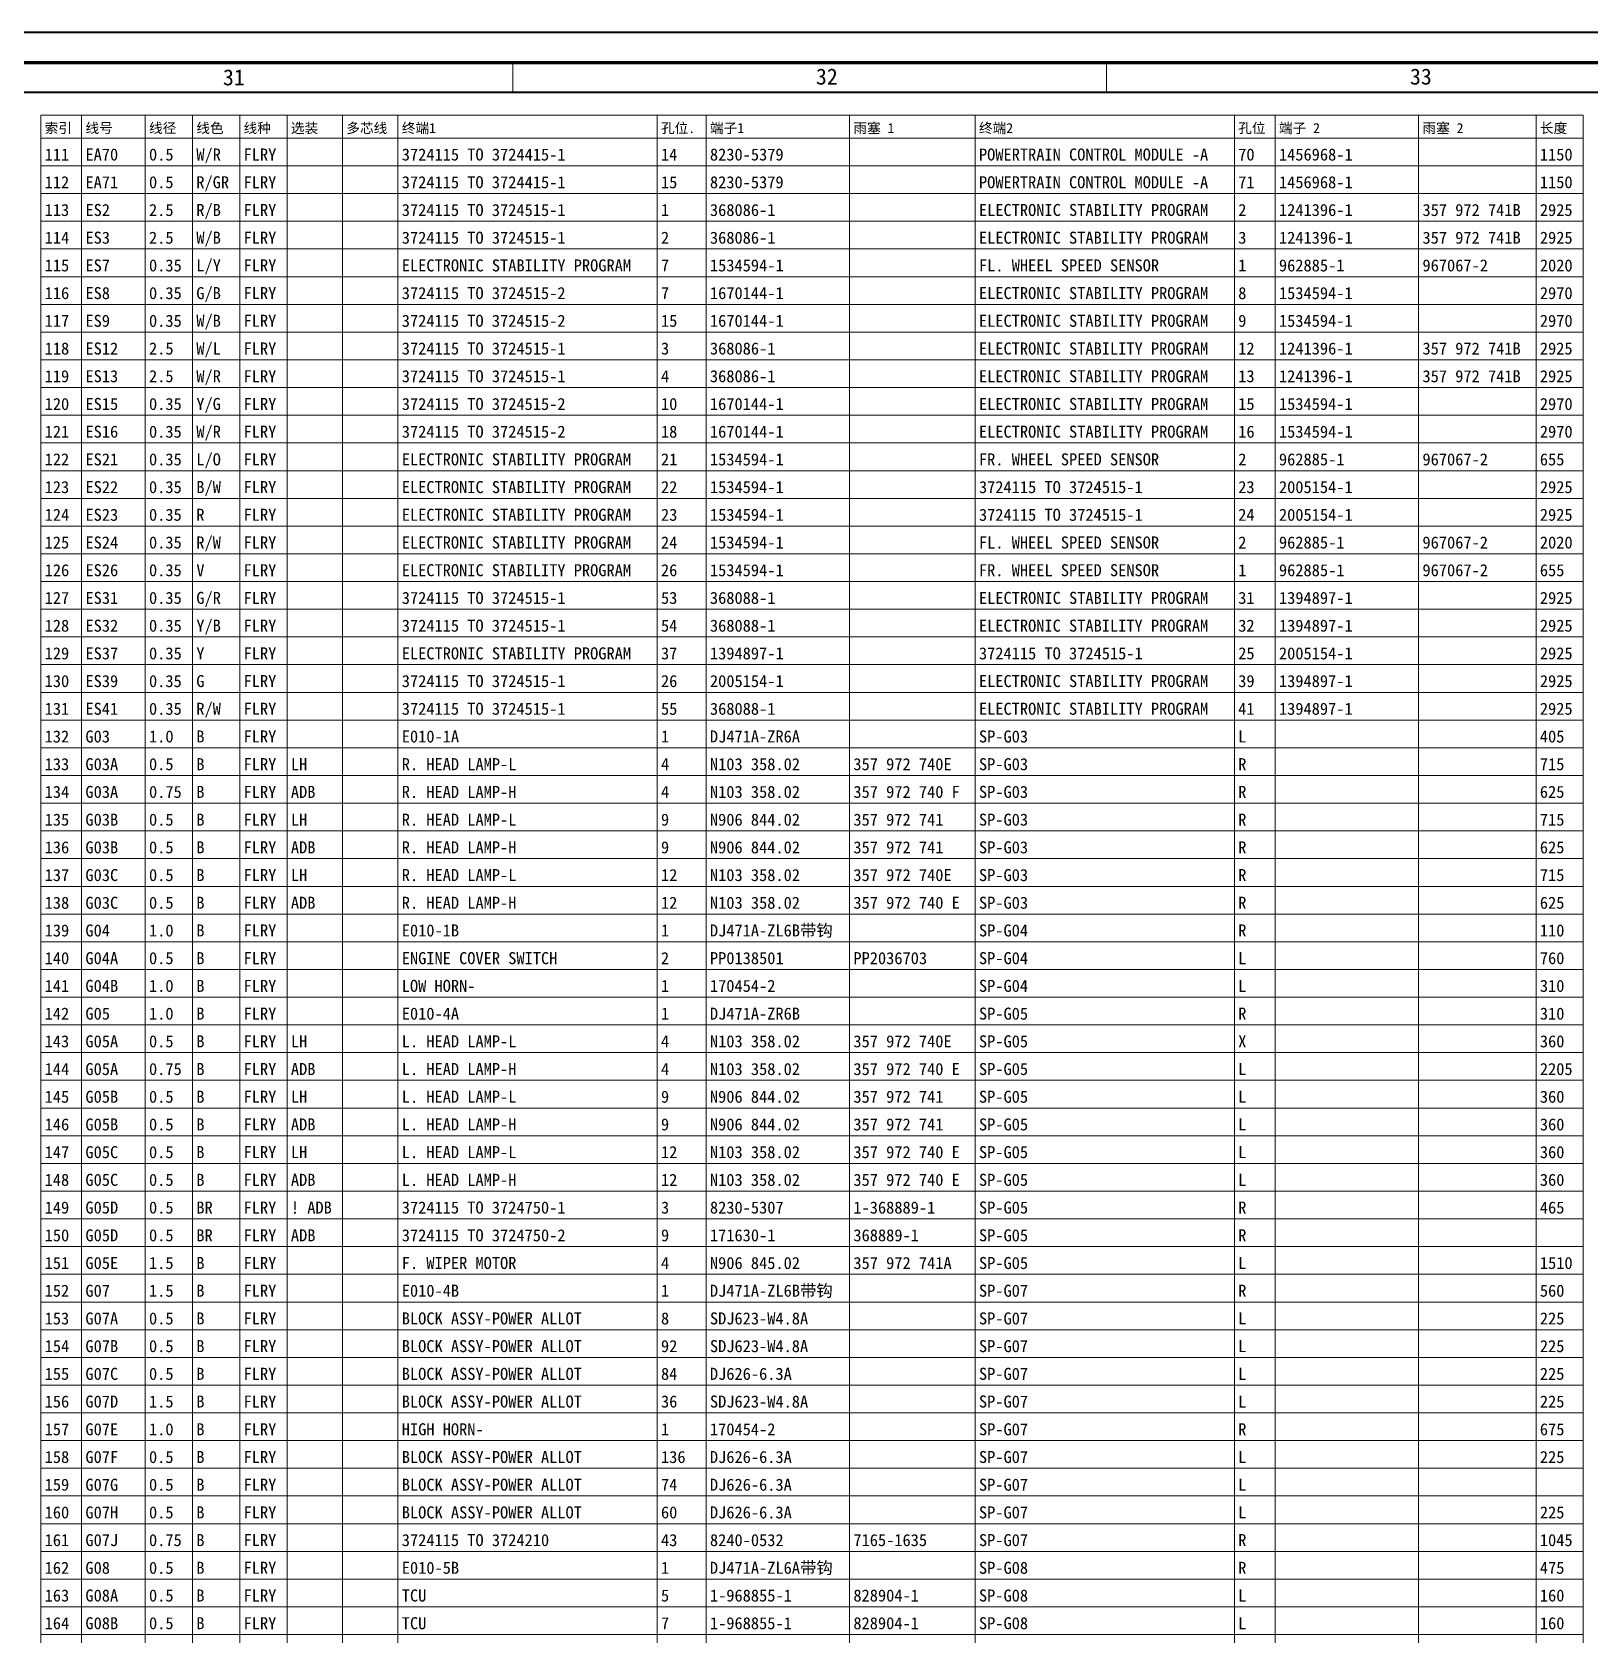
# Model space of a CAD drawing. Header units: millimetres. Extents: x 6 to 3615, y -854 to 0.
# Drawn here: x 3081.9 to 3347.3, y -273.1 to 0 of the extents above; entities that cross this region are included whole.
import ezdxf

# ---------------------------------------------------------------- set-up
doc = ezdxf.new("R2010")
doc.units = ezdxf.units.MM
doc.styles.add('4eff5b8b_Style', font='simfang.ttf')

msp = doc.modelspace()

# ---------------------------------------------------------------- linework, layer by layer
at = {"linetype": 'Continuous', "lineweight": 30}
for points in [[(3615.48, 0), (6.35, 0)], [(31.89, -10.28), (3610.09, -10.28)], [(3610.09, -10.25), (1234.13, -10.25)], [(3610.09, -10.25), (1234.13, -10.25)]]:
    msp.add_lwpolyline(points, dxfattribs=at)
at = {"linetype": 'Continuous', "lineweight": 13}
for points in [[(3615.27, -0.16), (1208.79, -0.16)], [(3615.15, -0.16), (1208.83, -0.16)], [(3298.42, -0.16), (3293.36, -0.16)], [(3163.76, -10.28), (3163.76, -5.22)], [(3264.95, -10.28), (3264.95, -5.22)], [(3083.37, -14.18), (3346.15, -14.18)], [(3083.37, -14.18), (3083.37, -537.42)], [(3083.37, -14.18), (3346.15, -14.18)], [(3090.32, -14.18), (3090.32, -537.42)], [(3101.15, -14.18), (3101.15, -537.42)], [(3109.21, -14.18), (3109.21, -537.42)], [(3117.26, -14.18), (3117.26, -537.42)], [(3125.32, -14.18), (3125.32, -537.42)], [(3134.76, -14.18), (3134.76, -537.42)], [(3144.21, -14.18), (3144.21, -537.42)], [(3188.37, -14.18), (3188.37, -537.42)], [(3196.71, -14.18), (3196.71, -537.42)], [(3221.15, -14.18), (3221.15, -537.42)], [(3242.54, -14.18), (3242.54, -537.42)], [(3286.71, -14.18), (3286.71, -537.42)], [(3293.65, -14.18), (3293.65, -537.42)], [(3318.1, -14.18), (3318.1, -537.42)], [(3338.1, -14.18), (3338.1, -537.42)], [(3346.15, -14.18), (3346.15, -537.42)], [(3083.37, -18.07), (3346.15, -18.07)], [(3083.37, -22.79), (3346.15, -22.79)], [(3083.37, -27.52), (3346.15, -27.52)], [(3083.37, -32.24), (3346.15, -32.24)], [(3083.37, -36.96), (3346.15, -36.96)], [(3083.37, -41.68), (3346.15, -41.68)], [(3083.37, -46.4), (3346.15, -46.4)], [(3083.37, -51.12), (3346.15, -51.12)], [(3083.37, -55.84), (3346.15, -55.84)], [(3083.37, -60.57), (3346.15, -60.57)], [(3083.37, -65.29), (3346.15, -65.29)], [(3083.37, -70.01), (3346.15, -70.01)], [(3083.37, -74.73), (3346.15, -74.73)], [(3083.37, -79.45), (3346.15, -79.45)], [(3083.37, -84.17), (3346.15, -84.17)], [(3083.37, -88.89), (3346.15, -88.89)], [(3083.37, -93.61), (3346.15, -93.61)], [(3083.37, -98.34), (3346.15, -98.34)], [(3083.37, -103.06), (3346.15, -103.06)], [(3083.37, -107.78), (3346.15, -107.78)], [(3083.37, -112.5), (3346.15, -112.5)], [(3083.37, -117.22), (3346.15, -117.22)], [(3083.37, -121.94), (3346.15, -121.94)], [(3083.37, -126.66), (3346.15, -126.66)], [(3083.37, -131.39), (3346.15, -131.39)], [(3083.37, -136.11), (3346.15, -136.11)], [(3083.37, -140.83), (3346.15, -140.83)], [(3083.37, -145.55), (3346.15, -145.55)], [(3083.37, -150.27), (3346.15, -150.27)], [(3083.37, -154.99), (3346.15, -154.99)], [(3083.37, -159.71), (3346.15, -159.71)], [(3083.37, -164.43), (3346.15, -164.43)], [(3083.37, -169.16), (3346.15, -169.16)], [(3083.37, -173.88), (3346.15, -173.88)], [(3083.37, -178.6), (3346.15, -178.6)], [(3083.37, -183.32), (3346.15, -183.32)], [(3083.37, -188.04), (3346.15, -188.04)], [(3083.37, -192.76), (3346.15, -192.76)], [(3083.37, -197.48), (3346.15, -197.48)], [(3083.37, -202.21), (3346.15, -202.21)], [(3083.37, -206.93), (3346.15, -206.93)], [(3083.37, -211.65), (3346.15, -211.65)], [(3083.37, -216.37), (3346.15, -216.37)], [(3083.37, -221.09), (3346.15, -221.09)], [(3083.37, -225.81), (3346.15, -225.81)], [(3083.37, -230.53), (3346.15, -230.53)], [(3083.37, -235.26), (3346.15, -235.26)], [(3083.37, -239.98), (3346.15, -239.98)], [(3083.37, -244.7), (3346.15, -244.7)], [(3083.37, -249.42), (3346.15, -249.42)], [(3083.37, -254.14), (3346.15, -254.14)], [(3083.37, -258.86), (3346.15, -258.86)], [(3083.37, -263.58), (3346.15, -263.58)], [(3083.37, -268.3), (3346.15, -268.3)], [(3083.37, -273.03), (3346.15, -273.03)]]:
    msp.add_lwpolyline(points, dxfattribs=at)
at = {"linetype": 'Continuous', "lineweight": 70}
msp.add_lwpolyline([(3610.09, -5.22), (26.83, -5.22)], dxfattribs=at)

# ---------------------------------------------------------------- texts
at = {"linetype": 'Continuous', "style": '4eff5b8b_Style'}
for s, height, p in [('31', 2.733, (3114.4, -9.08)), ('32', 2.733, (3215.42, -8.95)), ('33', 2.733, (3316.62, -8.95)), ('索引', 1.709, (3084.02, -17.21)), ('线号', 1.709, (3090.97, -17.21)), ('线径', 1.709, (3101.8, -17.21)), ('线色', 1.709, (3109.86, -17.21)), ('线种', 1.709, (3117.91, -17.21)), ('选装', 1.709, (3125.97, -17.21)), ('多芯线', 1.709, (3135.41, -17.21)), ('终端1', 1.709, (3144.86, -17.21)), ('孔位.', 1.709, (3189.02, -17.21)), ('端子1', 1.709, (3197.36, -17.21)), ('雨塞 1', 1.709, (3221.8, -17.21)), ('终端2', 1.709, (3243.19, -17.21)), ('孔位', 1.709, (3287.36, -17.21)), ('端子 2', 1.709, (3294.3, -17.21)), ('雨塞 2', 1.709, (3318.75, -17.21)), ('长度', 1.709, (3338.75, -17.21)), ('111', 2.051, (3084.02, -21.89)), ('EA70', 2.051, (3090.97, -21.89)), ('0.5', 2.051, (3101.8, -21.89)), ('W/R', 2.051, (3109.86, -21.89)), ('FLRY', 2.051, (3117.91, -21.89)), ('3724115 TO 3724415-1', 2.0508, (3144.86, -21.89)), ('14', 2.051, (3189.02, -21.89)), ('8230-5379', 2.051, (3197.36, -21.89)), ('POWERTRAIN CONTROL MODULE -A', 2.0508, (3243.19, -21.89)), ('70', 2.051, (3287.36, -21.89)), ('1456968-1', 2.051, (3294.3, -21.89)), ('1150', 2.051, (3338.75, -21.89)), ('EA71', 2.051, (3090.97, -26.61)), ('R/GR', 2.051, (3109.86, -26.61)), ('FLRY', 2.051, (3117.91, -26.61)), ('3724115 TO 3724415-1', 2.0508, (3144.86, -26.61)), ('POWERTRAIN CONTROL MODULE -A', 2.0508, (3243.19, -26.61)), ('112', 2.051, (3084.02, -26.61)), ('0.5', 2.051, (3101.8, -26.61)), ('15', 2.051, (3189.02, -26.61)), ('8230-5379', 2.051, (3197.36, -26.61)), ('71', 2.051, (3287.36, -26.61)), ('1456968-1', 2.051, (3294.3, -26.61)), ('1150', 2.051, (3338.75, -26.61)), ('113', 2.051, (3084.02, -31.34)), ('ES2', 2.051, (3090.97, -31.34)), ('2.5', 2.051, (3101.8, -31.34)), ('R/B', 2.051, (3109.86, -31.34)), ('FLRY', 2.051, (3117.91, -31.34)), ('3724115 TO 3724515-1', 2.0508, (3144.86, -31.34)), ('1', 2.05, (3189.02, -31.34)), ('368086-1', 2.051, (3197.36, -31.34)), ('ELECTRONIC STABILITY PROGRAM', 2.0508, (3243.19, -31.34)), ('2', 2.05, (3287.36, -31.34)), ('1241396-1', 2.051, (3294.3, -31.34)), ('357 972 741B', 2.0508, (3318.75, -31.34)), ('2925', 2.051, (3338.75, -31.34)), ('114', 2.051, (3084.02, -36.06)), ('ES3', 2.051, (3090.97, -36.06)), ('2.5', 2.051, (3101.8, -36.06)), ('W/B', 2.051, (3109.86, -36.06)), ('FLRY', 2.051, (3117.91, -36.06)), ('3724115 TO 3724515-1', 2.0508, (3144.86, -36.06)), ('2', 2.05, (3189.02, -36.06)), ('368086-1', 2.051, (3197.36, -36.06)), ('ELECTRONIC STABILITY PROGRAM', 2.0508, (3243.19, -36.06)), ('3', 2.05, (3287.36, -36.06)), ('1241396-1', 2.051, (3294.3, -36.06)), ('357 972 741B', 2.0508, (3318.75, -36.06)), ('2925', 2.051, (3338.75, -36.06)), ('115', 2.051, (3084.02, -40.78)), ('ES7', 2.051, (3090.97, -40.78)), ('0.35', 2.051, (3101.8, -40.78)), ('L/Y', 2.051, (3109.86, -40.78)), ('FLRY', 2.051, (3117.91, -40.78)), ('ELECTRONIC STABILITY PROGRAM', 2.0508, (3144.86, -40.78)), ('7', 2.05, (3189.02, -40.78)), ('1534594-1', 2.051, (3197.36, -40.78)), ('FL. WHEEL SPEED SENSOR', 2.0508, (3243.19, -40.78)), ('1', 2.05, (3287.36, -40.78)), ('962885-1', 2.051, (3294.3, -40.78)), ('967067-2', 2.051, (3318.75, -40.78)), ('2020', 2.051, (3338.75, -40.78)), ('116', 2.051, (3084.02, -45.5)), ('ES8', 2.051, (3090.97, -45.5)), ('0.35', 2.051, (3101.8, -45.5)), ('G/B', 2.051, (3109.86, -45.5)), ('FLRY', 2.051, (3117.91, -45.5)), ('3724115 TO 3724515-2', 2.0508, (3144.86, -45.5)), ('7', 2.05, (3189.02, -45.5)), ('1670144-1', 2.051, (3197.36, -45.5)), ('ELECTRONIC STABILITY PROGRAM', 2.0508, (3243.19, -45.5)), ('8', 2.05, (3287.36, -45.5)), ('1534594-1', 2.051, (3294.3, -45.5)), ('2970', 2.051, (3338.75, -45.5)), ('117', 2.051, (3084.02, -50.22)), ('ES9', 2.051, (3090.97, -50.22)), ('0.35', 2.051, (3101.8, -50.22)), ('W/B', 2.051, (3109.86, -50.22)), ('FLRY', 2.051, (3117.91, -50.22)), ('3724115 TO 3724515-2', 2.0508, (3144.86, -50.22)), ('15', 2.051, (3189.02, -50.22)), ('1670144-1', 2.051, (3197.36, -50.22)), ('ELECTRONIC STABILITY PROGRAM', 2.0508, (3243.19, -50.22)), ('9', 2.05, (3287.36, -50.22)), ('1534594-1', 2.051, (3294.3, -50.22)), ('2970', 2.051, (3338.75, -50.22)), ('118', 2.051, (3084.02, -54.94)), ('ES12', 2.051, (3090.97, -54.94)), ('2.5', 2.051, (3101.8, -54.94)), ('W/L', 2.051, (3109.86, -54.94)), ('FLRY', 2.051, (3117.91, -54.94)), ('3724115 TO 3724515-1', 2.0508, (3144.86, -54.94)), ('3', 2.05, (3189.02, -54.94)), ('368086-1', 2.051, (3197.36, -54.94)), ('ELECTRONIC STABILITY PROGRAM', 2.0508, (3243.19, -54.94)), ('12', 2.051, (3287.36, -54.94)), ('1241396-1', 2.051, (3294.3, -54.94)), ('357 972 741B', 2.0508, (3318.75, -54.94)), ('2925', 2.051, (3338.75, -54.94)), ('119', 2.051, (3084.02, -59.66)), ('ES13', 2.051, (3090.97, -59.66)), ('2.5', 2.051, (3101.8, -59.66)), ('W/R', 2.051, (3109.86, -59.66)), ('FLRY', 2.051, (3117.91, -59.66)), ('3724115 TO 3724515-1', 2.0508, (3144.86, -59.66)), ('4', 2.05, (3189.02, -59.66)), ('368086-1', 2.051, (3197.36, -59.66)), ('ELECTRONIC STABILITY PROGRAM', 2.0508, (3243.19, -59.66)), ('13', 2.051, (3287.36, -59.66)), ('1241396-1', 2.051, (3294.3, -59.66)), ('357 972 741B', 2.0508, (3318.75, -59.66)), ('2925', 2.051, (3338.75, -59.66)), ('120', 2.051, (3084.02, -64.39)), ('ES15', 2.051, (3090.97, -64.39)), ('0.35', 2.051, (3101.8, -64.39)), ('Y/G', 2.051, (3109.86, -64.39)), ('FLRY', 2.051, (3117.91, -64.39)), ('3724115 TO 3724515-2', 2.0508, (3144.86, -64.39)), ('10', 2.051, (3189.02, -64.39)), ('1670144-1', 2.051, (3197.36, -64.39)), ('ELECTRONIC STABILITY PROGRAM', 2.0508, (3243.19, -64.39)), ('15', 2.051, (3287.36, -64.39)), ('1534594-1', 2.051, (3294.3, -64.39)), ('2970', 2.051, (3338.75, -64.39)), ('121', 2.051, (3084.02, -69.11)), ('ES16', 2.051, (3090.97, -69.11)), ('0.35', 2.051, (3101.8, -69.11)), ('W/R', 2.051, (3109.86, -69.11)), ('FLRY', 2.051, (3117.91, -69.11)), ('3724115 TO 3724515-2', 2.0508, (3144.86, -69.11)), ('18', 2.051, (3189.02, -69.11)), ('1670144-1', 2.051, (3197.36, -69.11)), ('ELECTRONIC STABILITY PROGRAM', 2.0508, (3243.19, -69.11)), ('16', 2.051, (3287.36, -69.11)), ('1534594-1', 2.051, (3294.3, -69.11)), ('2970', 2.051, (3338.75, -69.11)), ('122', 2.051, (3084.02, -73.83)), ('ES21', 2.051, (3090.97, -73.83)), ('0.35', 2.051, (3101.8, -73.83)), ('L/O', 2.051, (3109.86, -73.83)), ('FLRY', 2.051, (3117.91, -73.83)), ('ELECTRONIC STABILITY PROGRAM', 2.0508, (3144.86, -73.83)), ('21', 2.051, (3189.02, -73.83)), ('1534594-1', 2.051, (3197.36, -73.83)), ('FR. WHEEL SPEED SENSOR', 2.0508, (3243.19, -73.83)), ('2', 2.05, (3287.36, -73.83)), ('962885-1', 2.051, (3294.3, -73.83)), ('967067-2', 2.051, (3318.75, -73.83)), ('655', 2.051, (3338.75, -73.83)), ('ES22', 2.051, (3090.97, -78.55)), ('B/W', 2.051, (3109.86, -78.55)), ('ELECTRONIC STABILITY PROGRAM', 2.0508, (3144.86, -78.55)), ('3724115 TO 3724515-1', 2.0508, (3243.19, -78.55)), ('123', 2.051, (3084.02, -78.55)), ('0.35', 2.051, (3101.8, -78.55)), ('FLRY', 2.051, (3117.91, -78.55)), ('22', 2.051, (3189.02, -78.55)), ('1534594-1', 2.051, (3197.36, -78.55)), ('23', 2.051, (3287.36, -78.55)), ('2005154-1', 2.051, (3294.3, -78.55)), ('2925', 2.051, (3338.75, -78.55)), ('124', 2.051, (3084.02, -83.27)), ('ES23', 2.051, (3090.97, -83.27)), ('0.35', 2.051, (3101.8, -83.27)), ('R', 2.05, (3109.86, -83.27)), ('FLRY', 2.051, (3117.91, -83.27)), ('ELECTRONIC STABILITY PROGRAM', 2.0508, (3144.86, -83.27)), ('23', 2.051, (3189.02, -83.27)), ('1534594-1', 2.051, (3197.36, -83.27)), ('3724115 TO 3724515-1', 2.0508, (3243.19, -83.27)), ('24', 2.051, (3287.36, -83.27)), ('2005154-1', 2.051, (3294.3, -83.27)), ('2925', 2.051, (3338.75, -83.27)), ('125', 2.051, (3084.02, -87.99)), ('ES24', 2.051, (3090.97, -87.99)), ('0.35', 2.051, (3101.8, -87.99)), ('R/W', 2.051, (3109.86, -87.99)), ('FLRY', 2.051, (3117.91, -87.99)), ('ELECTRONIC STABILITY PROGRAM', 2.0508, (3144.86, -87.99)), ('24', 2.051, (3189.02, -87.99)), ('1534594-1', 2.051, (3197.36, -87.99)), ('FL. WHEEL SPEED SENSOR', 2.0508, (3243.19, -87.99)), ('2', 2.05, (3287.36, -87.99)), ('962885-1', 2.051, (3294.3, -87.99)), ('967067-2', 2.051, (3318.75, -87.99)), ('2020', 2.051, (3338.75, -87.99)), ('126', 2.051, (3084.02, -92.71)), ('ES26', 2.051, (3090.97, -92.71)), ('0.35', 2.051, (3101.8, -92.71)), ('V', 2.05, (3109.86, -92.71)), ('FLRY', 2.051, (3117.91, -92.71)), ('ELECTRONIC STABILITY PROGRAM', 2.0508, (3144.86, -92.71)), ('26', 2.051, (3189.02, -92.71)), ('1534594-1', 2.051, (3197.36, -92.71)), ('FR. WHEEL SPEED SENSOR', 2.0508, (3243.19, -92.71)), ('1', 2.05, (3287.36, -92.71)), ('962885-1', 2.051, (3294.3, -92.71)), ('967067-2', 2.051, (3318.75, -92.71)), ('655', 2.051, (3338.75, -92.71)), ('127', 2.051, (3084.02, -97.43)), ('ES31', 2.051, (3090.97, -97.43)), ('0.35', 2.051, (3101.8, -97.43)), ('G/R', 2.051, (3109.86, -97.43)), ('FLRY', 2.051, (3117.91, -97.43)), ('3724115 TO 3724515-1', 2.0508, (3144.86, -97.43)), ('53', 2.051, (3189.02, -97.43)), ('368088-1', 2.051, (3197.36, -97.43)), ('ELECTRONIC STABILITY PROGRAM', 2.0508, (3243.19, -97.43)), ('31', 2.051, (3287.36, -97.43)), ('1394897-1', 2.051, (3294.3, -97.43)), ('2925', 2.051, (3338.75, -97.43)), ('128', 2.051, (3084.02, -102.16)), ('ES32', 2.051, (3090.97, -102.16)), ('0.35', 2.051, (3101.8, -102.16)), ('Y/B', 2.051, (3109.86, -102.16)), ('FLRY', 2.051, (3117.91, -102.16)), ('3724115 TO 3724515-1', 2.0508, (3144.86, -102.16)), ('54', 2.051, (3189.02, -102.16)), ('368088-1', 2.051, (3197.36, -102.16)), ('ELECTRONIC STABILITY PROGRAM', 2.0508, (3243.19, -102.16)), ('32', 2.051, (3287.36, -102.16)), ('1394897-1', 2.051, (3294.3, -102.16)), ('2925', 2.051, (3338.75, -102.16)), ('129', 2.051, (3084.02, -106.88)), ('ES37', 2.051, (3090.97, -106.88)), ('0.35', 2.051, (3101.8, -106.88)), ('Y', 2.05, (3109.86, -106.88)), ('FLRY', 2.051, (3117.91, -106.88)), ('ELECTRONIC STABILITY PROGRAM', 2.0508, (3144.86, -106.88)), ('37', 2.051, (3189.02, -106.88)), ('1394897-1', 2.051, (3197.36, -106.88)), ('3724115 TO 3724515-1', 2.0508, (3243.19, -106.88)), ('25', 2.051, (3287.36, -106.88)), ('2005154-1', 2.051, (3294.3, -106.88)), ('2925', 2.051, (3338.75, -106.88)), ('130', 2.051, (3084.02, -111.6)), ('ES39', 2.051, (3090.97, -111.6)), ('0.35', 2.051, (3101.8, -111.6)), ('G', 2.05, (3109.86, -111.6)), ('FLRY', 2.051, (3117.91, -111.6)), ('3724115 TO 3724515-1', 2.0508, (3144.86, -111.6)), ('26', 2.051, (3189.02, -111.6)), ('2005154-1', 2.051, (3197.36, -111.6)), ('ELECTRONIC STABILITY PROGRAM', 2.0508, (3243.19, -111.6)), ('39', 2.051, (3287.36, -111.6)), ('1394897-1', 2.051, (3294.3, -111.6)), ('2925', 2.051, (3338.75, -111.6)), ('131', 2.051, (3084.02, -116.32)), ('ES41', 2.051, (3090.97, -116.32)), ('0.35', 2.051, (3101.8, -116.32)), ('R/W', 2.051, (3109.86, -116.32)), ('FLRY', 2.051, (3117.91, -116.32)), ('3724115 TO 3724515-1', 2.0508, (3144.86, -116.32)), ('55', 2.051, (3189.02, -116.32)), ('368088-1', 2.051, (3197.36, -116.32)), ('ELECTRONIC STABILITY PROGRAM', 2.0508, (3243.19, -116.32)), ('41', 2.051, (3287.36, -116.32)), ('1394897-1', 2.051, (3294.3, -116.32)), ('2925', 2.051, (3338.75, -116.32)), ('132', 2.051, (3084.02, -121.04)), ('G03', 2.051, (3090.97, -121.04)), ('1.0', 2.051, (3101.8, -121.04)), ('B', 2.05, (3109.86, -121.04)), ('FLRY', 2.051, (3117.91, -121.04)), ('E010-1A', 2.051, (3144.86, -121.04)), ('1', 2.05, (3189.02, -121.04)), ('DJ471A-ZR6A', 2.0508, (3197.36, -121.04)), ('SP-G03', 2.051, (3243.19, -121.04)), ('L', 2.05, (3287.36, -121.04)), ('405', 2.051, (3338.75, -121.04)), ('133', 2.051, (3084.02, -125.76)), ('G03A', 2.051, (3090.97, -125.76)), ('0.5', 2.051, (3101.8, -125.76)), ('B', 2.05, (3109.86, -125.76)), ('FLRY', 2.051, (3117.91, -125.76)), ('LH', 2.051, (3125.97, -125.76)), ('R. HEAD LAMP-L', 2.0508, (3144.86, -125.76)), ('4', 2.05, (3189.02, -125.76)), ('N103 358.02', 2.0508, (3197.36, -125.76)), ('357 972 740E', 2.0508, (3221.8, -125.76)), ('SP-G03', 2.051, (3243.19, -125.76)), ('R', 2.05, (3287.36, -125.76)), ('715', 2.051, (3338.75, -125.76)), ('134', 2.051, (3084.02, -130.48)), ('G03A', 2.051, (3090.97, -130.48)), ('0.75', 2.051, (3101.8, -130.48)), ('B', 2.05, (3109.86, -130.48)), ('FLRY', 2.051, (3117.91, -130.48)), ('ADB', 2.051, (3125.97, -130.48)), ('R. HEAD LAMP-H', 2.0508, (3144.86, -130.48)), ('4', 2.05, (3189.02, -130.48)), ('N103 358.02', 2.0508, (3197.36, -130.48)), ('357 972 740 F', 2.0508, (3221.8, -130.48)), ('SP-G03', 2.051, (3243.19, -130.48)), ('R', 2.05, (3287.36, -130.48)), ('625', 2.051, (3338.75, -130.48)), ('135', 2.051, (3084.02, -135.21)), ('G03B', 2.051, (3090.97, -135.21)), ('0.5', 2.051, (3101.8, -135.21)), ('B', 2.05, (3109.86, -135.21)), ('FLRY', 2.051, (3117.91, -135.21)), ('LH', 2.051, (3125.97, -135.21)), ('R. HEAD LAMP-L', 2.0508, (3144.86, -135.21)), ('9', 2.05, (3189.02, -135.21)), ('N906 844.02', 2.0508, (3197.36, -135.21)), ('357 972 741', 2.0508, (3221.8, -135.21)), ('SP-G03', 2.051, (3243.19, -135.21)), ('R', 2.05, (3287.36, -135.21)), ('715', 2.051, (3338.75, -135.21)), ('136', 2.051, (3084.02, -139.93)), ('G03B', 2.051, (3090.97, -139.93)), ('0.5', 2.051, (3101.8, -139.93)), ('B', 2.05, (3109.86, -139.93)), ('FLRY', 2.051, (3117.91, -139.93)), ('ADB', 2.051, (3125.97, -139.93)), ('R. HEAD LAMP-H', 2.0508, (3144.86, -139.93)), ('9', 2.05, (3189.02, -139.93)), ('N906 844.02', 2.0508, (3197.36, -139.93)), ('357 972 741', 2.0508, (3221.8, -139.93)), ('SP-G03', 2.051, (3243.19, -139.93)), ('R', 2.05, (3287.36, -139.93)), ('625', 2.051, (3338.75, -139.93)), ('137', 2.051, (3084.02, -144.65)), ('G03C', 2.051, (3090.97, -144.65)), ('0.5', 2.051, (3101.8, -144.65)), ('B', 2.05, (3109.86, -144.65)), ('FLRY', 2.051, (3117.91, -144.65)), ('LH', 2.051, (3125.97, -144.65)), ('R. HEAD LAMP-L', 2.0508, (3144.86, -144.65)), ('12', 2.051, (3189.02, -144.65)), ('N103 358.02', 2.0508, (3197.36, -144.65)), ('357 972 740E', 2.0508, (3221.8, -144.65)), ('SP-G03', 2.051, (3243.19, -144.65)), ('R', 2.05, (3287.36, -144.65)), ('715', 2.051, (3338.75, -144.65)), ('138', 2.051, (3084.02, -149.37)), ('G03C', 2.051, (3090.97, -149.37)), ('0.5', 2.051, (3101.8, -149.37)), ('B', 2.05, (3109.86, -149.37)), ('FLRY', 2.051, (3117.91, -149.37)), ('ADB', 2.051, (3125.97, -149.37)), ('R. HEAD LAMP-H', 2.0508, (3144.86, -149.37)), ('12', 2.051, (3189.02, -149.37)), ('N103 358.02', 2.0508, (3197.36, -149.37)), ('357 972 740 E', 2.0508, (3221.8, -149.37)), ('SP-G03', 2.051, (3243.19, -149.37)), ('R', 2.05, (3287.36, -149.37)), ('625', 2.051, (3338.75, -149.37)), ('139', 2.051, (3084.02, -154.09)), ('G04', 2.051, (3090.97, -154.09)), ('1.0', 2.051, (3101.8, -154.09)), ('B', 2.05, (3109.86, -154.09)), ('FLRY', 2.051, (3117.91, -154.09)), ('E010-1B', 2.051, (3144.86, -154.09)), ('1', 2.05, (3189.02, -154.09)), ('DJ471A-ZL6B带钩', 2.0508, (3197.36, -154.09)), ('SP-G04', 2.051, (3243.19, -154.09)), ('R', 2.05, (3287.36, -154.09)), ('110', 2.051, (3338.75, -154.09)), ('140', 2.051, (3084.02, -158.81)), ('G04A', 2.051, (3090.97, -158.81)), ('0.5', 2.051, (3101.8, -158.81)), ('B', 2.05, (3109.86, -158.81)), ('FLRY', 2.051, (3117.91, -158.81)), ('ENGINE COVER SWITCH', 2.0508, (3144.86, -158.81)), ('2', 2.05, (3189.02, -158.81)), ('PP0138501', 2.051, (3197.36, -158.81)), ('PP2036703', 2.051, (3221.8, -158.81)), ('SP-G04', 2.051, (3243.19, -158.81)), ('L', 2.05, (3287.36, -158.81)), ('760', 2.051, (3338.75, -158.81)), ('141', 2.051, (3084.02, -163.53)), ('G04B', 2.051, (3090.97, -163.53)), ('1.0', 2.051, (3101.8, -163.53)), ('B', 2.05, (3109.86, -163.53)), ('FLRY', 2.051, (3117.91, -163.53)), ('LOW HORN-', 2.051, (3144.86, -163.53)), ('1', 2.05, (3189.02, -163.53)), ('170454-2', 2.051, (3197.36, -163.53)), ('SP-G04', 2.051, (3243.19, -163.53)), ('L', 2.05, (3287.36, -163.53)), ('310', 2.051, (3338.75, -163.53)), ('142', 2.051, (3084.02, -168.26)), ('G05', 2.051, (3090.97, -168.26)), ('1.0', 2.051, (3101.8, -168.26)), ('B', 2.05, (3109.86, -168.26)), ('FLRY', 2.051, (3117.91, -168.26)), ('E010-4A', 2.051, (3144.86, -168.26)), ('1', 2.05, (3189.02, -168.26)), ('DJ471A-ZR6B', 2.0508, (3197.36, -168.26)), ('SP-G05', 2.051, (3243.19, -168.26)), ('R', 2.05, (3287.36, -168.26)), ('310', 2.051, (3338.75, -168.26)), ('143', 2.051, (3084.02, -172.98)), ('G05A', 2.051, (3090.97, -172.98)), ('0.5', 2.051, (3101.8, -172.98)), ('B', 2.05, (3109.86, -172.98)), ('FLRY', 2.051, (3117.91, -172.98)), ('LH', 2.051, (3125.97, -172.98)), ('L. HEAD LAMP-L', 2.0508, (3144.86, -172.98)), ('4', 2.05, (3189.02, -172.98)), ('N103 358.02', 2.0508, (3197.36, -172.98)), ('357 972 740E', 2.0508, (3221.8, -172.98)), ('SP-G05', 2.051, (3243.19, -172.98)), ('X', 2.05, (3287.36, -172.98)), ('360', 2.051, (3338.75, -172.98)), ('144', 2.051, (3084.02, -177.7)), ('G05A', 2.051, (3090.97, -177.7)), ('0.75', 2.051, (3101.8, -177.7)), ('B', 2.05, (3109.86, -177.7)), ('FLRY', 2.051, (3117.91, -177.7)), ('ADB', 2.051, (3125.97, -177.7)), ('L. HEAD LAMP-H', 2.0508, (3144.86, -177.7)), ('4', 2.05, (3189.02, -177.7)), ('N103 358.02', 2.0508, (3197.36, -177.7)), ('357 972 740 E', 2.0508, (3221.8, -177.7)), ('SP-G05', 2.051, (3243.19, -177.7)), ('L', 2.05, (3287.36, -177.7)), ('2205', 2.051, (3338.75, -177.7)), ('145', 2.051, (3084.02, -182.42)), ('G05B', 2.051, (3090.97, -182.42)), ('0.5', 2.051, (3101.8, -182.42)), ('B', 2.05, (3109.86, -182.42)), ('FLRY', 2.051, (3117.91, -182.42)), ('LH', 2.051, (3125.97, -182.42)), ('L. HEAD LAMP-L', 2.0508, (3144.86, -182.42)), ('9', 2.05, (3189.02, -182.42)), ('N906 844.02', 2.0508, (3197.36, -182.42)), ('357 972 741', 2.0508, (3221.8, -182.42)), ('SP-G05', 2.051, (3243.19, -182.42)), ('L', 2.05, (3287.36, -182.42)), ('360', 2.051, (3338.75, -182.42)), ('146', 2.051, (3084.02, -187.14)), ('G05B', 2.051, (3090.97, -187.14)), ('0.5', 2.051, (3101.8, -187.14)), ('B', 2.05, (3109.86, -187.14)), ('FLRY', 2.051, (3117.91, -187.14)), ('ADB', 2.051, (3125.97, -187.14)), ('L. HEAD LAMP-H', 2.0508, (3144.86, -187.14)), ('9', 2.05, (3189.02, -187.14)), ('N906 844.02', 2.0508, (3197.36, -187.14)), ('357 972 741', 2.0508, (3221.8, -187.14)), ('SP-G05', 2.051, (3243.19, -187.14)), ('L', 2.05, (3287.36, -187.14)), ('360', 2.051, (3338.75, -187.14)), ('147', 2.051, (3084.02, -191.86)), ('G05C', 2.051, (3090.97, -191.86)), ('0.5', 2.051, (3101.8, -191.86)), ('B', 2.05, (3109.86, -191.86)), ('FLRY', 2.051, (3117.91, -191.86)), ('LH', 2.051, (3125.97, -191.86)), ('L. HEAD LAMP-L', 2.0508, (3144.86, -191.86)), ('12', 2.051, (3189.02, -191.86)), ('N103 358.02', 2.0508, (3197.36, -191.86)), ('357 972 740 E', 2.0508, (3221.8, -191.86)), ('SP-G05', 2.051, (3243.19, -191.86)), ('L', 2.05, (3287.36, -191.86)), ('360', 2.051, (3338.75, -191.86)), ('148', 2.051, (3084.02, -196.58)), ('G05C', 2.051, (3090.97, -196.58)), ('0.5', 2.051, (3101.8, -196.58)), ('B', 2.05, (3109.86, -196.58)), ('FLRY', 2.051, (3117.91, -196.58)), ('ADB', 2.051, (3125.97, -196.58)), ('L. HEAD LAMP-H', 2.0508, (3144.86, -196.58)), ('12', 2.051, (3189.02, -196.58)), ('N103 358.02', 2.0508, (3197.36, -196.58)), ('357 972 740 E', 2.0508, (3221.8, -196.58)), ('SP-G05', 2.051, (3243.19, -196.58)), ('L', 2.05, (3287.36, -196.58)), ('360', 2.051, (3338.75, -196.58)), ('149', 2.051, (3084.02, -201.3)), ('G05D', 2.051, (3090.97, -201.3)), ('0.5', 2.051, (3101.8, -201.3)), ('BR', 2.051, (3109.86, -201.3)), ('FLRY', 2.051, (3117.91, -201.3)), ('! ADB', 2.051, (3125.97, -201.3)), ('3724115 TO 3724750-1', 2.0508, (3144.86, -201.3)), ('3', 2.05, (3189.02, -201.3)), ('8230-5307', 2.051, (3197.36, -201.3)), ('1-368889-1', 2.051, (3221.8, -201.3)), ('SP-G05', 2.051, (3243.19, -201.3)), ('R', 2.05, (3287.36, -201.3)), ('465', 2.051, (3338.75, -201.3)), ('150', 2.051, (3084.02, -206.03)), ('G05D', 2.051, (3090.97, -206.03)), ('0.5', 2.051, (3101.8, -206.03)), ('BR', 2.051, (3109.86, -206.03)), ('FLRY', 2.051, (3117.91, -206.03)), ('ADB', 2.051, (3125.97, -206.03)), ('3724115 TO 3724750-2', 2.0508, (3144.86, -206.03)), ('9', 2.05, (3189.02, -206.03)), ('171630-1', 2.051, (3197.36, -206.03)), ('368889-1', 2.051, (3221.8, -206.03)), ('SP-G05', 2.051, (3243.19, -206.03)), ('R', 2.05, (3287.36, -206.03)), ('151', 2.051, (3084.02, -210.75)), ('G05E', 2.051, (3090.97, -210.75)), ('1.5', 2.051, (3101.8, -210.75)), ('B', 2.05, (3109.86, -210.75)), ('FLRY', 2.051, (3117.91, -210.75)), ('F. WIPER MOTOR', 2.0508, (3144.86, -210.75)), ('4', 2.05, (3189.02, -210.75)), ('N906 845.02', 2.0508, (3197.36, -210.75)), ('357 972 741A', 2.0508, (3221.8, -210.75)), ('SP-G05', 2.051, (3243.19, -210.75)), ('L', 2.05, (3287.36, -210.75)), ('1510', 2.051, (3338.75, -210.75)), ('152', 2.051, (3084.02, -215.47)), ('G07', 2.051, (3090.97, -215.47)), ('1.5', 2.051, (3101.8, -215.47)), ('B', 2.05, (3109.86, -215.47)), ('FLRY', 2.051, (3117.91, -215.47)), ('E010-4B', 2.051, (3144.86, -215.47)), ('1', 2.05, (3189.02, -215.47)), ('DJ471A-ZL6B带钩', 2.0508, (3197.36, -215.47)), ('SP-G07', 2.051, (3243.19, -215.47)), ('R', 2.05, (3287.36, -215.47)), ('560', 2.051, (3338.75, -215.47)), ('153', 2.051, (3084.02, -220.19)), ('G07A', 2.051, (3090.97, -220.19)), ('0.5', 2.051, (3101.8, -220.19)), ('B', 2.05, (3109.86, -220.19)), ('FLRY', 2.051, (3117.91, -220.19)), ('BLOCK ASSY-POWER ALLOT', 2.0508, (3144.86, -220.19)), ('8', 2.05, (3189.02, -220.19)), ('SDJ623-W4.8A', 2.0508, (3197.36, -220.19)), ('SP-G07', 2.051, (3243.19, -220.19)), ('L', 2.05, (3287.36, -220.19)), ('225', 2.051, (3338.75, -220.19)), ('154', 2.051, (3084.02, -224.91)), ('G07B', 2.051, (3090.97, -224.91)), ('0.5', 2.051, (3101.8, -224.91)), ('B', 2.05, (3109.86, -224.91)), ('FLRY', 2.051, (3117.91, -224.91)), ('BLOCK ASSY-POWER ALLOT', 2.0508, (3144.86, -224.91)), ('92', 2.051, (3189.02, -224.91)), ('SDJ623-W4.8A', 2.0508, (3197.36, -224.91)), ('SP-G07', 2.051, (3243.19, -224.91)), ('L', 2.05, (3287.36, -224.91)), ('225', 2.051, (3338.75, -224.91)), ('155', 2.051, (3084.02, -229.63)), ('G07C', 2.051, (3090.97, -229.63)), ('0.5', 2.051, (3101.8, -229.63)), ('B', 2.05, (3109.86, -229.63)), ('FLRY', 2.051, (3117.91, -229.63)), ('BLOCK ASSY-POWER ALLOT', 2.0508, (3144.86, -229.63)), ('84', 2.051, (3189.02, -229.63)), ('DJ626-6.3A', 2.051, (3197.36, -229.63)), ('SP-G07', 2.051, (3243.19, -229.63)), ('L', 2.05, (3287.36, -229.63)), ('225', 2.051, (3338.75, -229.63)), ('156', 2.051, (3084.02, -234.35)), ('G07D', 2.051, (3090.97, -234.35)), ('1.5', 2.051, (3101.8, -234.35)), ('B', 2.05, (3109.86, -234.35)), ('FLRY', 2.051, (3117.91, -234.35)), ('BLOCK ASSY-POWER ALLOT', 2.0508, (3144.86, -234.35)), ('36', 2.051, (3189.02, -234.35)), ('SDJ623-W4.8A', 2.0508, (3197.36, -234.35)), ('SP-G07', 2.051, (3243.19, -234.35)), ('L', 2.05, (3287.36, -234.35)), ('225', 2.051, (3338.75, -234.35)), ('157', 2.051, (3084.02, -239.08)), ('G07E', 2.051, (3090.97, -239.08)), ('1.0', 2.051, (3101.8, -239.08)), ('B', 2.05, (3109.86, -239.08)), ('FLRY', 2.051, (3117.91, -239.08)), ('HIGH HORN-', 2.051, (3144.86, -239.08)), ('1', 2.05, (3189.02, -239.08)), ('170454-2', 2.051, (3197.36, -239.08)), ('SP-G07', 2.051, (3243.19, -239.08)), ('R', 2.05, (3287.36, -239.08)), ('675', 2.051, (3338.75, -239.08)), ('158', 2.051, (3084.02, -243.8)), ('G07F', 2.051, (3090.97, -243.8)), ('0.5', 2.051, (3101.8, -243.8)), ('B', 2.05, (3109.86, -243.8)), ('FLRY', 2.051, (3117.91, -243.8)), ('BLOCK ASSY-POWER ALLOT', 2.0508, (3144.86, -243.8)), ('136', 2.051, (3189.02, -243.8)), ('DJ626-6.3A', 2.051, (3197.36, -243.8)), ('SP-G07', 2.051, (3243.19, -243.8)), ('L', 2.05, (3287.36, -243.8)), ('225', 2.051, (3338.75, -243.8)), ('159', 2.051, (3084.02, -248.52)), ('G07G', 2.051, (3090.97, -248.52)), ('0.5', 2.051, (3101.8, -248.52)), ('B', 2.05, (3109.86, -248.52)), ('FLRY', 2.051, (3117.91, -248.52)), ('BLOCK ASSY-POWER ALLOT', 2.0508, (3144.86, -248.52)), ('74', 2.051, (3189.02, -248.52)), ('DJ626-6.3A', 2.051, (3197.36, -248.52)), ('SP-G07', 2.051, (3243.19, -248.52)), ('L', 2.05, (3287.36, -248.52)), ('160', 2.051, (3084.02, -253.24)), ('G07H', 2.051, (3090.97, -253.24)), ('0.5', 2.051, (3101.8, -253.24)), ('B', 2.05, (3109.86, -253.24)), ('FLRY', 2.051, (3117.91, -253.24)), ('BLOCK ASSY-POWER ALLOT', 2.0508, (3144.86, -253.24)), ('60', 2.051, (3189.02, -253.24)), ('DJ626-6.3A', 2.051, (3197.36, -253.24)), ('SP-G07', 2.051, (3243.19, -253.24)), ('L', 2.05, (3287.36, -253.24)), ('225', 2.051, (3338.75, -253.24)), ('161', 2.051, (3084.02, -257.96)), ('G07J', 2.051, (3090.97, -257.96)), ('0.75', 2.051, (3101.8, -257.96)), ('B', 2.05, (3109.86, -257.96)), ('FLRY', 2.051, (3117.91, -257.96)), ('3724115 TO 3724210', 2.0508, (3144.86, -257.96)), ('43', 2.051, (3189.02, -257.96)), ('8240-0532', 2.051, (3197.36, -257.96)), ('7165-1635', 2.051, (3221.8, -257.96)), ('SP-G07', 2.051, (3243.19, -257.96)), ('R', 2.05, (3287.36, -257.96)), ('1045', 2.051, (3338.75, -257.96)), ('162', 2.051, (3084.02, -262.68)), ('G08', 2.051, (3090.97, -262.68)), ('0.5', 2.051, (3101.8, -262.68)), ('B', 2.05, (3109.86, -262.68)), ('FLRY', 2.051, (3117.91, -262.68)), ('E010-5B', 2.051, (3144.86, -262.68)), ('1', 2.05, (3189.02, -262.68)), ('DJ471A-ZL6A带钩', 2.0508, (3197.36, -262.68)), ('SP-G08', 2.051, (3243.19, -262.68)), ('R', 2.05, (3287.36, -262.68)), ('475', 2.051, (3338.75, -262.68)), ('163', 2.051, (3084.02, -267.4)), ('G08A', 2.051, (3090.97, -267.4)), ('0.5', 2.051, (3101.8, -267.4)), ('B', 2.05, (3109.86, -267.4)), ('FLRY', 2.051, (3117.91, -267.4)), ('TCU', 2.051, (3144.86, -267.4)), ('5', 2.05, (3189.02, -267.4)), ('1-968855-1', 2.051, (3197.36, -267.4)), ('828904-1', 2.051, (3221.8, -267.4)), ('SP-G08', 2.051, (3243.19, -267.4)), ('L', 2.05, (3287.36, -267.4)), ('160', 2.051, (3338.75, -267.4)), ('164', 2.051, (3084.02, -272.12)), ('G08B', 2.051, (3090.97, -272.12)), ('0.5', 2.051, (3101.8, -272.12)), ('B', 2.05, (3109.86, -272.12)), ('FLRY', 2.051, (3117.91, -272.12)), ('TCU', 2.051, (3144.86, -272.12)), ('7', 2.05, (3189.02, -272.12)), ('1-968855-1', 2.051, (3197.36, -272.12)), ('828904-1', 2.051, (3221.8, -272.12)), ('SP-G08', 2.051, (3243.19, -272.12)), ('L', 2.05, (3287.36, -272.12)), ('160', 2.051, (3338.75, -272.12))]:
    msp.add_text(s, height=height, dxfattribs=at).set_placement(p)

doc.saveas('drawing.dxf')
